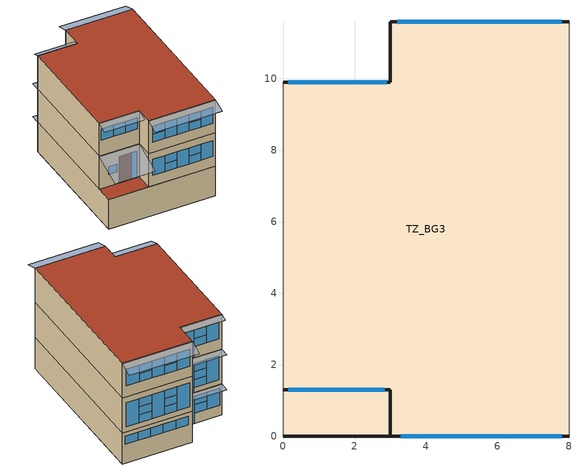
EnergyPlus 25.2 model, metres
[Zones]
TZ_BG3
 floor ground (BG3 - Floor on Fill): 0,0 0,9.9 3,9.9 3,11.6 8,11.6 8,0 z0
 wall outside (BG3 - Ext Wall): 8,11.6 3,11.6 3,9.9 0,9.9 z0:2.4; 0,1.3 3,1.3 3,0 8,0 / 8,11.6 3,11.6 3,9.9 0,9.9 z2.4:5.1; 0,1.3 3,1.3 3,0 8,0 / 8,11.6 3,11.6 3,9.9 0,9.9 z5.1:7.8
 wall ground (BG3 - Ground Contact Wall): 0,0 8,0 z0:2.4
 wall adiabatic (BG3 - Party Wall): 8,0 8,11.6 / 0,9.9 0,0 z0:2.4; 8,0 8,11.6 / 0,9.9 0,1.3 z2.4:5.1; 8,0 8,11.6 / 0,9.9 0,1.3 z5.1:7.8
 window (BG3 - Window/GlassDoor): 2.85,9.9 1.95,9.9 z0:2.1; 1.95,9.9 1.05,9.9 / 7.8,11.6 6.9,11.6 / 6.9,11.6 6,11.6 / 6,11.6 5.1,11.6 / 5.1,11.6 4.2,11.6 / 4.2,11.6 3.3,11.6 z1.45:2.1; 1.95,9.9 1.05,9.9 z0.8:1.45; 1.05,9.9 0.15,9.9 z0.8:2.1; 0.7,1.3 1.3,1.3 z3.4:4; 2.4,1.3 2.8,1.3 z2.41:4.55; 3.3,0 4.2,0 / 5.1,0 6,0 / 6.9,0 7.8,0 z3.25:4.55; 4.2,0 5.1,0 / 6,0 6.9,0 z3.9:4.55; 4.2,0 5.1,0 / 6,0 6.9,0 z3.25:3.9; 2.9,9.9 2,9.9 z2.4:4.66; 2,9.9 1.1,9.9 / 6.8,11.6 5.9,11.6 / 5,11.6 4.1,11.6 z4.04:4.66; 2,9.9 1.1,9.9 / 6.8,11.6 5.9,11.6 / 5,11.6 4.1,11.6 z3.42:4.04; 2,9.9 1.1,9.9 / 6.8,11.6 5.9,11.6 / 5,11.6 4.1,11.6 z2.8:3.42; 1.1,9.9 0.2,9.9 / 5.9,11.6 5,11.6 / 4.1,11.6 3.2,11.6 / 7.7,11.6 6.8,11.6 z2.8:4.66; 0.15,1.3 1.05,1.3 / 1.05,1.3 1.95,1.3 / 1.95,1.3 2.85,1.3 z6.35:7.25; 3.3,0 4.2,0 / 6,0 6.9,0 / 2,9.9 1.1,9.9 / 6.8,11.6 5.9,11.6 / 5,11.6 4.1,11.6 z6.6:7.25; 3.3,0 4.2,0 / 6,0 6.9,0 / 2,9.9 1.1,9.9 / 6.8,11.6 5.9,11.6 / 5,11.6 4.1,11.6 z5.95:6.6; 4.2,0 5.1,0 / 5.1,0 6,0 / 6.9,0 7.8,0 / 1.1,9.9 0.2,9.9 / 7.7,11.6 6.8,11.6 / 5.9,11.6 5,11.6 / 4.1,11.6 3.2,11.6 z5.95:7.25; 2.9,9.9 2,9.9 z5.1:7.25
 door (BG3 - Ext Door): 1.5,1.3 2.4,1.3 z2.4:4.55
 roof outside (BG3 - RoofCeiling): 3,0 3,1.3 0,1.3 0,0 z2.4; 8,0 8,11.6 3,11.6 3,9.9 0,9.9 0,1.3 3,1.3 3,0 z7.8
shading: 0,9.9 3,9.9 3,10.6 0,10.6 z2.4; 3,1.3,5.1 0,1.3,5.1 0,-0.96,4.28 3,-0.96,4.28; 0,9.9 3,9.9 3,10.6 0,10.6 z5.1; 8,0,7.8 3,0,7.8 3,-0.94,7.46 8,-0.94,7.46; 3,1.3,7.8 0,1.3,7.8 0,0.55,7.53 3,0.55,7.53; 3,11.6,7.8 8,11.6,7.8 8,12.54,7.46 3,12.54,7.46; 0,9.9,7.8 3,9.9,7.8 3,10.37,7.63 0,10.37,7.63
[Site:Location]
REYKJAVIK: Latitude {deg}=64.13; Longitude {deg}=-21.9; Time Zone {hr}=0; Elevation {m}=87
[Site:GroundTemperature:BuildingSurface]
3, 2.6, 2.4, 2.2, 3.5, 5.8, 8.4, 10.2, 10.6, 10, 7.6, 5
[Building]
BG3: North Axis {deg}=287.66; Terrain=Suburbs; Solar Distribution: FullExterior accounts for shading objects=FullExterior
[Material]
Name | Roughness | Thickness {m} | Conductivity {W/m-K} | Density {kg/m3} | Specific Heat {J/kg-K} | Thermal Absorptance | Solar Absorptance | Visible Absorptance
BG3 - Concrete Floor Slab | MediumRough | 0.2 | 1.4 | 2100 | 840 | 0.85 | 0.65 | 0.65
BG3 - Ext Door (Pine Wood) | MediumSmooth | 0.026 | 0.14 | 419 | 2720 | 0.9 | 0.6 | 0.6
BG3 - Ext Wall Concrete Block | MediumRough | 0.25 | 1.4 | 2100 | 840 | 0.9 | 0.7 | 0.7
BG3 - Ext Wall Façade (Cement Plaster) | MediumRough | 0.01 | 0.72 | 1860 | 800 | 0.91 | 0.2 | 0.2
BG3 - Ext Wall Insulation; BG3 - Ground Contact Wall Insulation | MediumRough | 0.049 | 0.035 | 25 | 1000 | 0.9 | 0.7 | 0.7
BG3 - Floor Finish (15mm wood) | MediumSmooth | 0.015 | 0.14 | 650 | 1200 | 0.9 | 0.7 | 0.7
BG3 - Floor on Fill Insulation | MediumRough | 0.073 | 0.035 | 25 | 1400 | 0.9 | 0.7 | 0.7
BG3 - Int Wall Finish (13mm gypsum board) | Smooth | 0.013 | 0.16 | 950 | 840 | 0.9 | 0.3 | 0.3
BG3 - Party Wall Concrete Block | MediumRough | 0.125 | 1.4 | 2100 | 840 | 0.9 | 0.7 | 0.7
BG3 - Roof Insulation | MediumRough | 0.102 | 0.035 | 25 | 1000 | 0.9 | 0.7 | 0.7
BG3 - Roof Metal Cladding | Smooth | 0.008 | 0.29 | 1250 | 1000 | 0.9 | 0.8 | 0.8
[WindowMaterial:SimpleGlazingSystem]
BG3 - Glazing: U-Factor {W/m2-K}=2.5; Solar Heat Gain Coefficient=0.58; Visible Transmittance=0.57
[Construction]
BG3 - Ext Door: BG3 - Ext Door (Pine Wood)
BG3 - Ext Wall: BG3 - Ext Wall Façade (Cement Plaster), BG3 - Ext Wall Concrete Block, BG3 - Ext Wall Insulation, BG3 - Int Wall Finish (13mm gypsum board)
BG3 - Floor on Fill: BG3 - Floor on Fill Insulation, BG3 - Concrete Floor Slab, BG3 - Floor Finish (15mm wood)
BG3 - Ground Contact Wall: BG3 - Ext Wall Concrete Block, BG3 - Ground Contact Wall Insulation, BG3 - Int Wall Finish (13mm gypsum board)
BG3 - Interior Floor: BG3 - Floor Finish (15mm wood), BG3 - Concrete Floor Slab, BG3 - Int Wall Finish (13mm gypsum board)
BG3 - Party Wall: BG3 - Party Wall Concrete Block, BG3 - Int Wall Finish (13mm gypsum board)
BG3 - RoofCeiling: BG3 - Roof Metal Cladding, BG3 - Roof Insulation, BG3 - Ext Wall Concrete Block, BG3 - Int Wall Finish (13mm gypsum board)
BG3 - Window/GlassDoor: BG3 - Glazing
[Zone]
TZ_BG3: Multiplier=1; Volume {m3}=663; Floor Area {m2}=255.3; Part of Total Floor Area=Yes
[InternalMass] Construction=BG3 - Interior Floor; Zone or ZoneList=TZ_BG3; Surface Area {m2}=83.8
IM_Floor_Basement_to_Floor1; IM_Floor_Floor1_to_Floor2
[ThermostatSetpoint:SingleHeating]
HTG_SP_TZ_BG3: Setpoint Temperature Schedule=HeatSP_20C
[ZoneControl:Thermostat]
TZ_BG3_Middle Thermostat: Zone=TZ_BG3; Control Type Schedule=TZ_BG3_Middle Tstat CtrlType; Control 1=HTG_SP_TZ_BG3; Temp diff between cutout and setpoint=0
[Zone equipment]
TZ_BG3: IDEALLOADS_TZ_BG3
[ZoneHVAC:IdealLoadsAirSystem]
IDEALLOADS_TZ_BG3: Availability Schedule=AlwaysOn; Heating Limit=NoLimit; Cooling Limit=NoLimit; Heating Availability Schedule=AlwaysOn; Cooling Availability Schedule=AlwaysOff
[ElectricEquipment]
Equipment_Gains: Zone or Space=TZ_BG3; Schedule Name (average = 0.6)=IS_Equip_Use_Sched; Design Level Calculation Method=Watts/Area; Watts per Floor Area {W/m2}=3; Fraction Latent=0; Fraction Radiant=0.5; Fraction Lost=0
[Lights]
Lights_Gains: Zone or Space=TZ_BG3; Schedule Name (average = 0.1)=IS_Light_Use_Sched; Design Level Calculation Method=Watts/Area; Watts per Floor Area {W/m2}=6; Return Air Fraction=0; Fraction Radiant=0.6; Fraction Visible=0.2; Fraction Replaceable=1
[People]
People_Baseline: Zone or ZoneList or Space or SpaceList=TZ_BG3; Number of People Schedule Name (baseline average = 0.6)=Occ_Home_Sched; Number of People Calculation Method=People; Number of People=4; Fraction Radiant=0.3; Activity Level Schedule Name (95 W/person)=Residential_Activity_Sched; Carbon Dioxide Generation Rate {m3/s-W}=4.84E-8
[EnergyManagementSystem:Sensor]
T_out: Environment; Site Outdoor Air Drybulb Temperature
V_wind: Environment; Site Wind Speed
TZ_BG3_Temp: TZ_BG3; Zone Mean Air Temperature
TZ_BG3_CO2: TZ_BG3; Zone Air CO2 Concentration
T_setpoint: HeatSP_20C; Schedule Value
Occ_Avail: Occ_Avail_Sched; Schedule Value
[EnergyManagementSystem:Actuator]
AFN_W2_Opening: W2; AirFlow Network Window/Door Opening; Venting Opening Factor
AFN_W4_Opening: W4; AirFlow Network Window/Door Opening; Venting Opening Factor
AFN_W6_Opening: W6; AirFlow Network Window/Door Opening; Venting Opening Factor
AFN_W11_Opening: W11; AirFlow Network Window/Door Opening; Venting Opening Factor
AFN_W15_Opening: W15; AirFlow Network Window/Door Opening; Venting Opening Factor
AFN_W19_Opening: W19; AirFlow Network Window/Door Opening; Venting Opening Factor
AFN_W23_Opening: W23; AirFlow Network Window/Door Opening; Venting Opening Factor
AFN_W26_Opening: W26; AirFlow Network Window/Door Opening; Venting Opening Factor
AFN_W29_Opening: W29; AirFlow Network Window/Door Opening; Venting Opening Factor
AFN_W32_Opening: W32; AirFlow Network Window/Door Opening; Venting Opening Factor
AFN_W35_Opening: W35; AirFlow Network Window/Door Opening; Venting Opening Factor
AFN_W38_Opening: W38; AirFlow Network Window/Door Opening; Venting Opening Factor
AFN_W42_Opening: W42; AirFlow Network Window/Door Opening; Venting Opening Factor
AFN_W44_Opening: W44; AirFlow Network Window/Door Opening; Venting Opening Factor
AFN_W48_Opening: W48; AirFlow Network Window/Door Opening; Venting Opening Factor
[EnergyManagementSystem:Program]
Init_WindowState: SET EventTimer_min     = 0; SET EventActive        = 0; SET EventDemand        = 0; SET Open_Common        = 0; SET Open_Bedroom       = 0; SET Open_Day_Event     = 0; SET Open_Day_Summer    = 0; SET Open_Day_Winter    = 0; SET Open_Night         = 0; SET SummerMode         = 0
WindowControl_Hybrid: SET C_z   = TZ_BG3_CO2; SET T_z   = TZ_BG3_Temp; SET S_win = Occ_Avail; SET To    = T_out; SET Vw    = V_wind; SET hr    = Hour; SET mon   = Month; SET dtmin = 10.0; SET CO2_on      = 700.0; SET CO2_off     = 600.0; SET Temp_on     = T_setpoint + 0.7; SET Temp_off    = T_setpoint + 0.2; SET EventMinDur = 40.0; SET To_min = -20.0; SET To_max = 7.0; SET fT = (To - To_min) / (To_max - To_min); SET fT = @Max 0.0 fT; SET fT = @Min 1.0 fT; SET Vw_min = 6.0; SET Vw_max = 16.0; SET fW = 1.0 - (Vw - Vw_min) / (Vw_max - Vw_min); SET fW = @Max 0.0 fW; SET fW = @Min 1.0 fW; SET WeatherFactor = 0.50 + 0.35 * fT + 0.15 * fW; SET WeatherFactor = @Min 1.0 WeatherFactor; SET SummerMode = 0; IF ((mon >= 5) && (mon <= 9) && (To >= 6.0)); SET SummerMode = 1; ENDIF; SET SummerWindFactor = 1.0; IF (Vw > 14.0); SET SummerWindFactor = 0.8; ENDIF; IF (Vw > 18.0); SET SummerWindFactor = 0.5; ENDIF; SET EventDemand = 0; IF (C_z > CO2_on); SET EventDemand = 1; ENDIF; IF (T_z > Temp_on); SET EventDemand = 1; ENDIF; IF (EventActive > 0); SET EventTimer_min = EventTimer_min + dtmin; IF ((EventTimer_min >= EventMinDur) && (C_z < CO2_off) && (T_z < Temp_off)); SET EventActive = 0; SET EventTimer_min = 0; ENDIF; ELSE; IF ((EventDemand > 0) && (S_win > 0) && (SummerMode < 1)); SET EventActive = 1; SET EventTimer_min = 0; ENDIF; ENDIF; SET Open_Day_Event = 0; SET Open_Day_Event_base = 0.010; IF ((EventActive > 0) && (S_win > 0) && (SummerMode < 1)); SET Open_Day_Event = Open_Day_Event_base * WeatherFactor; ENDIF; SET Open_Day_Summer = 0; SET Open_Day_Summer_base = 0.015; IF (SummerMode > 0); SET Open_Day_Summer = Open_Day_Summer_base * SummerWindFactor; ENDIF; SET Open_Day_Winter = 0; SET Open_Day_Winter_base = 0.003; IF ((SummerMode < 1) && (S_win > 0)); SET Open_Day_Winter = Open_Day_Winter_base; ENDIF; SET Open_Night = 0; SET Open_Night_Winter_base = 0.020; SET Open_Night_Summer_base = 0.040; IF ((hr >= 23) || (hr < 7)); IF (SummerMode > 0); SET Open_Night = Open_Night_Summer_base; ELSE; SET Open_Night = Open_Night_Winter_base; ENDIF; ENDIF; IF (SummerMode > 0); SET Open_Common = Open_Day_Summer; ELSE; SET Open_Common = @Max Open_Day_Event Open_Day_Winter; ENDIF; SET Open_Bedroom = Open_Night; SET AFN_W4_Opening  = Open_Common; SET AFN_W6_Opening  = Open_Common; SET AFN_W11_Opening = Open_Common; SET AFN_W15_Opening = Open_Common; SET AFN_W19_Opening = Open_Common; SET AFN_W32_Opening = Open_Common; SET AFN_W35_Opening = Open_Common; SET AFN_W38_Opening = Open_Common; SET AFN_W42_Opening = Open_Common; SET AFN_W44_Opening = Open_Common; SET AFN_W2_Opening  = Open_Bedroom; SET AFN_W23_Opening = Open_Bedroom; SET AFN_W26_Opening = Open_Bedroom; SET AFN_W29_Opening = Open_Bedroom; SET AFN_W48_Opening = Open_Bedroom
[EnergyManagementSystem:ProgramCallingManager]
Init_WindowState_Manager: BeginNewEnvironment; Init_WindowState
WindowControlCalling: BeginTimestepBeforePredictor; WindowControl_Hybrid
[EnergyManagementSystem:OutputVariable]
Open_Common: Open_Common; Averaged; SystemTimestep
Open_Bedroom: Open_Bedroom; Averaged; SystemTimestep
Open_Day_Event: Open_Day_Event; Averaged; SystemTimestep
Open_Day_Summer: Open_Day_Summer; Averaged; SystemTimestep
Open_Day_Winter: Open_Day_Winter; Averaged; SystemTimestep
Open_Night: Open_Night; Averaged; SystemTimestep
EventActive: EventActive; Averaged; SystemTimestep
EventDemand: EventDemand; Averaged; SystemTimestep
WeatherFactor: WeatherFactor; Averaged; SystemTimestep
[Schedule:Constant]
Name | Value | Value (1 = SingleHeating)
AlwaysOn | 1
AlwaysOff | 0
HeatSP_20C | 20
TZ_BG3_Middle Tstat CtrlType |  | 1
[Schedule:Day:Interval]
IS_Equip_Use_Fraction: No, 01:00, 0.5, 06:00, 0.45, 07:00, 0.5, 08:00, 0.55, 09:00, 0.6, 10:00, 0.62, 11:00, 0.6, 12:00, 0.58, 13:00, 0.57, 15:00, 0.56, 16:00, 0.58, 17:00, 0.62, 18:00, 0.7, 19:00, 0.82, 20:00, 0.9, 21:00, 0.88, 22:00, 0.8, 23:00, 0.7, 24:00, 0.58
IS_Light_Use_Fraction: No, 01:00, 0.05, 06:00, 0.03, 07:00, 0.05, 08:00, 0.08, 09:00, 0.1, 10:00, 0.08, 11:00, 0.07, 15:00, 0.05, 16:00, 0.07, 17:00, 0.08, 18:00, 0.13, 19:00, 0.23, 20:00, 0.33, 21:00, 0.3, 22:00, 0.23, 23:00, 0.15, 24:00, 0.08
Occ_Home_Weekday: No, 08:00, 1, 17:00, 0, 24:00, 1
Occ_Home_Weekend: No, 14:00, 1, 17:00, 0, 24:00, 1
Residential_Activity_Daily: No, 24:00, 95
Occ_Avail_Weekday: No, 06:00, 0, 08:00, 1, 17:00, 0, 23:00, 1, 24:00, 0
Occ_Avail_Weekend: No, 07:00, 0, 14:00, 1, 17:00, 0, 23:00, 1, 24:00, 0
[Schedule:Week:Daily]
IS_Equip_Use_Week: IS_Equip_Use_Fraction, IS_Equip_Use_Fraction, IS_Equip_Use_Fraction, IS_Equip_Use_Fraction, IS_Equip_Use_Fraction, IS_Equip_Use_Fraction, IS_Equip_Use_Fraction, IS_Equip_Use_Fraction, IS_Equip_Use_Fraction, IS_Equip_Use_Fraction, IS_Equip_Use_Fraction, IS_Equip_Use_Fraction
IS_Light_Use_Week: IS_Light_Use_Fraction, IS_Light_Use_Fraction, IS_Light_Use_Fraction, IS_Light_Use_Fraction, IS_Light_Use_Fraction, IS_Light_Use_Fraction, IS_Light_Use_Fraction, IS_Light_Use_Fraction, IS_Light_Use_Fraction, IS_Light_Use_Fraction, IS_Light_Use_Fraction, IS_Light_Use_Fraction
Occ_Home_Week: Occ_Home_Weekend, Occ_Home_Weekday, Occ_Home_Weekday, Occ_Home_Weekday, Occ_Home_Weekday, Occ_Home_Weekday, Occ_Home_Weekend, Occ_Home_Weekend, Occ_Home_Weekday, Occ_Home_Weekday, Occ_Home_Weekend, Occ_Home_Weekend
Residential_Activity_Week: Residential_Activity_Daily, Residential_Activity_Daily, Residential_Activity_Daily, Residential_Activity_Daily, Residential_Activity_Daily, Residential_Activity_Daily, Residential_Activity_Daily, Residential_Activity_Daily, Residential_Activity_Daily, Residential_Activity_Daily, Residential_Activity_Daily, Residential_Activity_Daily
Occ_Avail_Week: Occ_Avail_Weekend, Occ_Avail_Weekday, Occ_Avail_Weekday, Occ_Avail_Weekday, Occ_Avail_Weekday, Occ_Avail_Weekday, Occ_Avail_Weekend, Occ_Avail_Weekend, Occ_Avail_Weekday, Occ_Avail_Weekday, Occ_Avail_Weekend, Occ_Avail_Weekend
[Schedule:Year]
IS_Equip_Use_Sched: IS_Equip_Use_Week, 1, 1, 12, 31
IS_Light_Use_Sched: IS_Light_Use_Week, 1, 1, 12, 31
Occ_Home_Sched: Fractional, Occ_Home_Week, 1, 1, 12, 31
Residential_Activity_Sched: Residential_Activity_Week, 1, 1, 12, 31
Occ_Avail_Sched: Fractional, Occ_Avail_Week, 1, 1, 12, 31
[AirflowNetwork:SimulationControl]
AFN_Control: AirflowNetwork Control=MultizoneWithoutDistribution; Wind Pressure Coefficient Type=SurfaceAverageCalculation
[AirflowNetwork:MultiZone:Zone]
TZ_BG3: Ventilation Control Mode (so AFN doesn't override EMS)=NoVent; Minimum Venting Open Factor=0; Indoor/Outdoor Temp Diff Lower Limit for Max Venting=0; Indoor/Outdoor Temp Diff Upper Limit for Min Venting=100; Indoor/Outdoor Enthalpy Diff Lower Limit (for Enthalpy mode)=0; Indoor/Outdoor Enthalpy Diff Upper Limit=300000; Venting Availability Schedule=AlwaysOn
[AirflowNetwork:MultiZone:Surface:EffectiveLeakageArea] Reference Pressure Difference [Pa]=4; Air Mass Flow Exponent=0.75
Name | Effective Leakage Area [m2] | Leakage Area
ELA_W1; ELA_W3; ELA_W5; ELA_W7; ELA_W24; ELA_W27; ELA_W30; ELA_W36; ELA_W39; ELA_W45; ELA_W49 | 0.00019606
ELA_W8; ELA_W22; ELA_W25; ELA_W28; ELA_W31; ELA_W34; ELA_W37; ELA_W40; ELA_W46; ELA_W47; ELA_W50 | 0.00027827
ELA_W9; ELA_W13; ELA_W17; ELA_W21 | 0.00034911
ELA_W10; ELA_W12; ELA_W14; ELA_W16; ELA_W18; ELA_W20 | 0.00019226
ELA_W33 | 0.00032255
ELA_W41; ELA_W43 | 0.00022768
ELA_D1 | 0.00075893
ELA_D2 | 0.00079941
ELA_D3 | 0.00077158
ELA_D4 | 0.00057869
 | 0.000384393 | ELA_Basement_Roof
 | 0.00825952 | ELA_Floor_2_Roof
[AirflowNetwork:MultiZone:Surface]
Name | Leakage Component | Ventilation Control Mode | Window/Door Opening Factor or Crack Factor (EMS will control)
W1 | ELA_W1 | NoVent
W3 | ELA_W3 | NoVent
W5 | ELA_W5 | NoVent
W7 | ELA_W7 | NoVent
W8 | ELA_W8 | NoVent
W9 | ELA_W9 | NoVent
W10 | ELA_W10 | NoVent
W12 | ELA_W12 | NoVent
W13 | ELA_W13 | NoVent
W14 | ELA_W14 | NoVent
W16 | ELA_W16 | NoVent
W17 | ELA_W17 | NoVent
W18 | ELA_W18 | NoVent
W20 | ELA_W20 | NoVent
W21 | ELA_W21 | NoVent
W22 | ELA_W22 | NoVent
W24 | ELA_W24 | NoVent
W25 | ELA_W25 | NoVent
W27 | ELA_W27 | NoVent
W28 | ELA_W28 | NoVent
W30 | ELA_W30 | NoVent
W31 | ELA_W31 | NoVent
W33 | ELA_W33 | NoVent
W34 | ELA_W34 | NoVent
W36 | ELA_W36 | NoVent
W37 | ELA_W37 | NoVent
W39 | ELA_W39 | NoVent
W40 | ELA_W40 | NoVent
W41 | ELA_W41 | NoVent
W43 | ELA_W43 | NoVent
W45 | ELA_W45 | NoVent
W46 | ELA_W46 | NoVent
W47 | ELA_W47 | NoVent
W49 | ELA_W49 | NoVent
W50 | ELA_W50 | NoVent
D1 | ELA_D1 | NoVent
D2 | ELA_D2 | NoVent
D3 | ELA_D3 | NoVent
D4 | ELA_D4 | NoVent
W2; W4; W6; W11; W15; W19; W23; W26; W29; W32; W35; W38; W42; W44; W48 | AFN_Operable_Infil |  | 1.0E-10
Basement Roof | ELA_Basement_Roof | NoVent
Floor 2 Roof | ELA_Floor_2_Roof | NoVent
[AirflowNetwork:MultiZone:Component:SimpleOpening]
AFN_Operable_Infil: Air Mass Flow Coefficient When Opening is Closed {kg/s-m}=0.00013856; Air Mass Flow Exponent When Opening is Closed=0.75; Minimum Density Difference for Two-Way Flow {kg/m3}=0.0001; Discharge Coefficient=1
